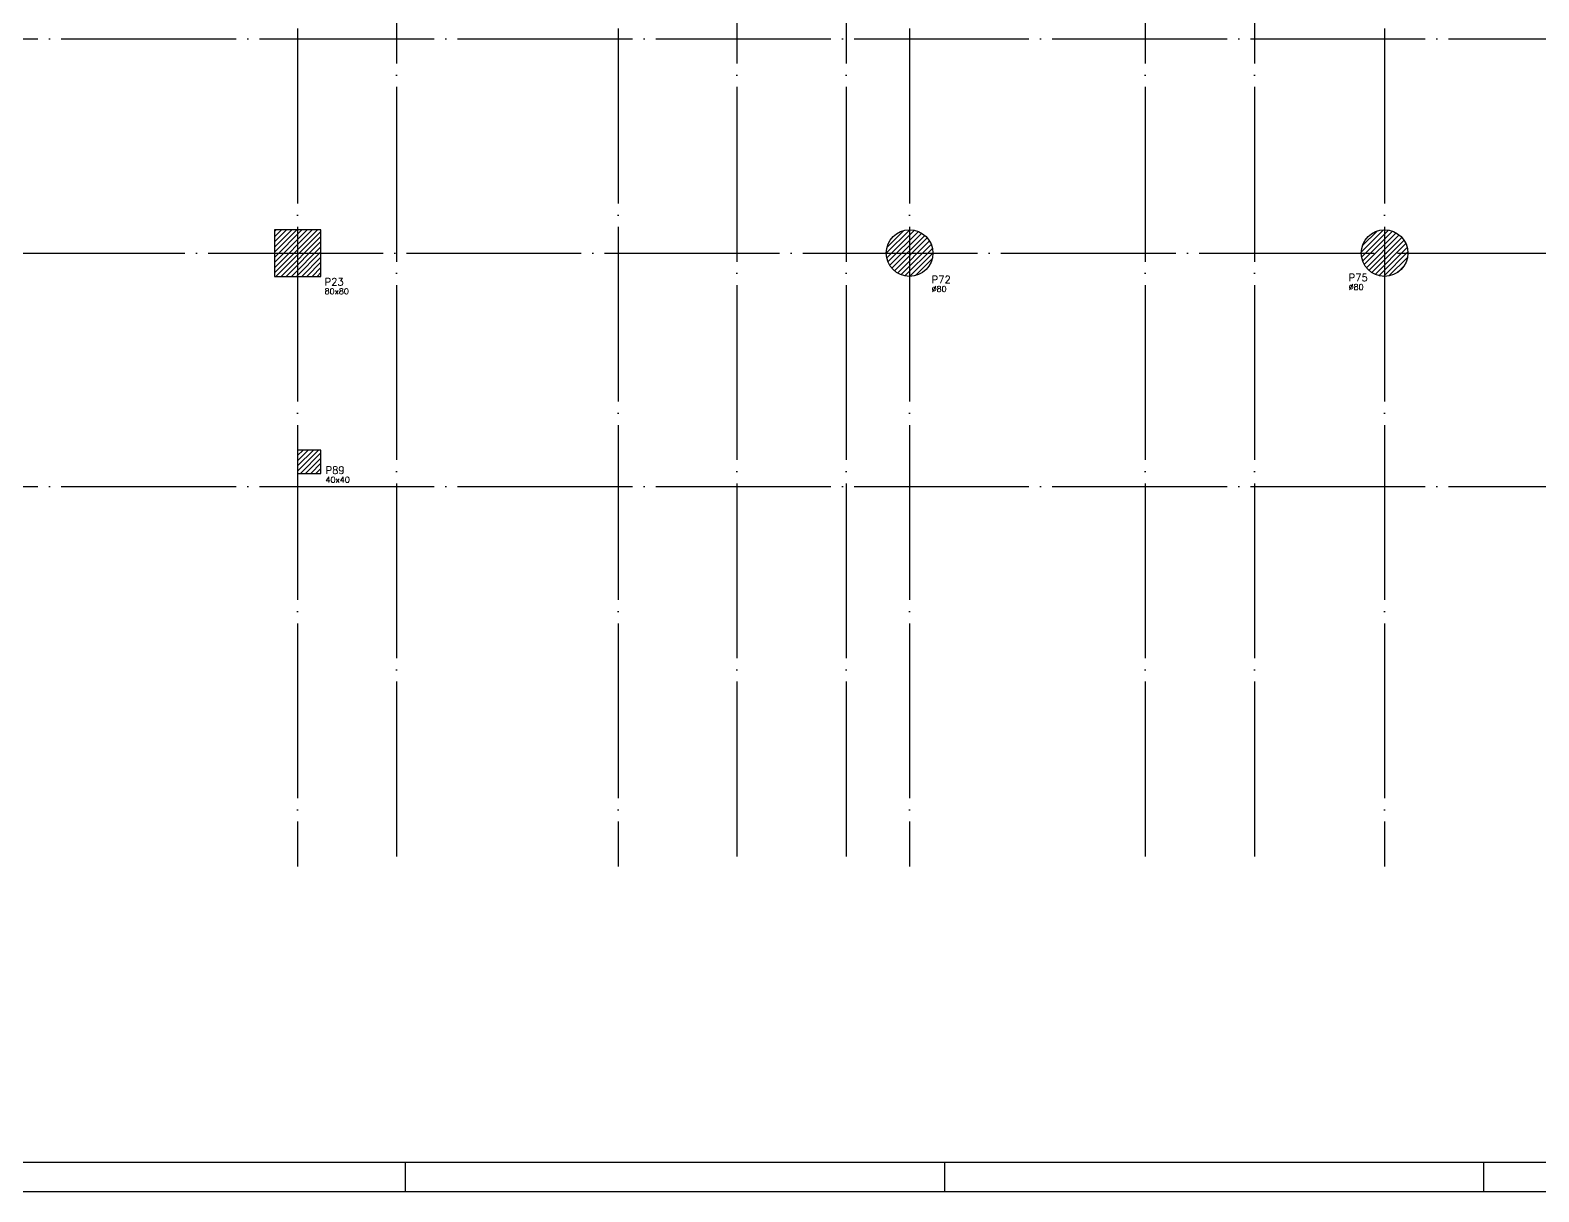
# Model space of a CAD drawing. Extents: x -4245 to 5400, y -2094 to 2406.
# Drawn here: x -1718 to 870, y -2094 to -102 of the extents above; entities that cross this region are included whole.
import ezdxf
from ezdxf.enums import TextEntityAlignment as Align

# ---------------------------------------------------------------- set-up
doc = ezdxf.new("R2010")
doc.units = 0
doc.header["$LTSCALE"] = 50
doc.header["$MEASUREMENT"] = 0
doc.linetypes.add('EIXO', pattern=[6.8, 6, -0.4, 0, -0.4])
for name, color, linetype in [('F-EIXO', 12, 'EIXO'), ('F-MARGEM', 1, 'CONTINUOUS'), ('F-PILARES-DIM', 172, 'CONTINUOUS'), ('F-PILARES-HACH', 174, 'CONTINUOUS'), ('F-PILARES-NOME', 170, 'CONTINUOUS'), ('F-PILARES-S', 170, 'CONTINUOUS'), ('F-TEXTO', 6, 'CONTINUOUS')]:
    doc.layers.add(name, color=color, linetype=linetype)
doc.styles.add('MCP', font='simplex.shx')
doc.styles.add('ROMANS', font='simplex.shx')
pattern_1 = [(45, (0, 10000), (-4.4194174, 4.4194174), [])]

# ---------------------------------------------------------------- blocks, each defined once
blk = doc.blocks.new('*U10')
at = {"layer": 'F-EIXO'}
blk.add_line((0, 0), (7397, 0), dxfattribs=at)
at = {"layer": 'F-TEXTO', "style": 'ROMANS'}
blk.add_attdef('EIXO', text='', height=17.5, dxfattribs=at).set_placement((-28.2072, 0), align=Align.MIDDLE_CENTER)
blk = doc.blocks.new('*U16')
at = {"layer": 'F-EIXO'}
blk.add_line((0, 0), (7484.954, 0), dxfattribs=at)
at = {"layer": 'F-TEXTO', "style": 'ROMANS'}
blk.add_attdef('EIXO', text='', height=17.5, dxfattribs=at).set_placement((-28.2072, 0), align=Align.MIDDLE_CENTER)
blk = doc.blocks.new('*U17')
at = {"layer": 'F-EIXO'}
blk.add_line((0, 0), (0, -3477.9), dxfattribs=at)
at = {"layer": 'F-EIXO', "color": 2, "linetype": 'Continuous'}
blk.add_circle((0, 28.2), 28.2, dxfattribs=at)
at = {"layer": 'F-TEXTO', "style": 'ROMANS'}
blk.add_attdef('EIXO', text='', height=17.5, rotation=360, dxfattribs=at).set_placement((0, 28.2), align=Align.MIDDLE_CENTER)
blk = doc.blocks.new('*U12')
at = {"layer": 'F-EIXO'}
blk.add_line((0, 0), (0, -3377.9), dxfattribs=at)
at = {"layer": 'F-EIXO', "color": 2, "linetype": 'Continuous'}
blk.add_circle((0, 28.2), 28.2, dxfattribs=at)
at = {"layer": 'F-TEXTO', "style": 'ROMANS'}
blk.add_attdef('EIXO', text='', height=17.5, rotation=360, dxfattribs=at).set_placement((0, 28.2), align=Align.MIDDLE_CENTER)
blk = doc.blocks.new('*U13')
at = {"layer": 'F-EIXO'}
blk.add_line((0, 0), (0, -3477.9), dxfattribs=at)
at = {"layer": 'F-EIXO', "color": 2, "linetype": 'Continuous'}
blk.add_circle((0, 28.2), 28.2, dxfattribs=at)
at = {"layer": 'F-TEXTO', "style": 'ROMANS'}
blk.add_attdef('EIXO', text='', height=17.5, rotation=360, dxfattribs=at).set_placement((0, 28.2), align=Align.MIDDLE_CENTER)
blk = doc.blocks.new('*U9')
at = {"layer": 'F-EIXO'}
blk.add_line((0, 0), (0, -3477.9), dxfattribs=at)
at = {"layer": 'F-EIXO', "color": 2, "linetype": 'Continuous'}
blk.add_circle((0, 28.2), 28.2, dxfattribs=at)
at = {"layer": 'F-TEXTO', "style": 'ROMANS'}
blk.add_attdef('EIXO', text='', height=17.5, rotation=360, dxfattribs=at).set_placement((0, 28.2), align=Align.MIDDLE_CENTER)
blk = doc.blocks.new('A0-4L_900')
at = {"layer": 'F-MARGEM', "color": 2}
for p, q in [((63.4, 1), (63.4, 0)), ((81.9, 1), (81.9, 0)), ((100.4, 1), (100.4, 0))]:
    blk.add_line(p, q, dxfattribs=at)
blk.add_lwpolyline([(0, 0), (0, 90), (192.9, 90), (192.9, 0)], close=True, dxfattribs=at)
at = {"layer": 'F-MARGEM', "color": 7}
blk.add_lwpolyline([(2.5, 89), (191.9, 89), (191.9, 1), (2.5, 1)], close=True, dxfattribs=at)

msp = doc.modelspace()

# ---------------------------------------------------------------- hatches: boundary and pattern name
at = {"layer": 'F-PILARES-HACH', "linetype": 'Continuous'}
h = msp.add_hatch(dxfattribs=at)
h.set_pattern_fill('ANSI31', color=256, scale=50, style=0)
h.set_pattern_definition(pattern_1)
h.paths.add_polyline_path([(-1299.5, -524.5), (-1219.5, -524.5), (-1219.5, -444.5), (-1299.5, -444.5)], flags=16)
h = msp.add_hatch(dxfattribs=at)
h.set_pattern_fill('ANSI31', color=256, scale=50)
h.set_pattern_definition(pattern_1)
edge = h.paths.add_edge_path()
edge.add_arc((-209.5, -484.5), 40, 0, 360)
h = msp.add_hatch(dxfattribs=at)
h.set_pattern_fill('ANSI31', color=256, scale=50)
h.set_pattern_definition(pattern_1)
edge = h.paths.add_edge_path()
edge.add_arc((605.5, -484.5), 40, 0, 360)
h = msp.add_hatch(dxfattribs=at)
h.set_pattern_fill('ANSI31', color=256, scale=50, style=0)
h.set_pattern_definition(pattern_1)
h.paths.add_polyline_path([(-1259.5, -862.5), (-1219.5, -862.5), (-1219.5, -822.5), (-1259.5, -822.5)], flags=16)

# ---------------------------------------------------------------- linework, layer by layer
at = {"layer": 'F-PILARES-S', "linetype": 'Continuous'}
for points in [[(-1299.5, -524.5), (-1219.5, -524.5), (-1219.5, -444.5), (-1299.5, -444.5), (-1299.5, -524.5)], [(-1259.5, -862.5), (-1219.5, -862.5), (-1219.5, -822.5), (-1259.5, -822.5), (-1259.5, -862.5)]]:
    msp.add_lwpolyline(points, dxfattribs=at)
for centre in [(-209.5, -484.5), (605.5, -484.5)]:
    msp.add_circle(centre, 40, dxfattribs=at)

# ---------------------------------------------------------------- block references
at = {"layer": 'F-EIXO', "linetype": 'Continuous'}
for name, p, values in [('*U9', (-1259.5, 1941.357), {'EIXO': '3'}), ('*U17', (-709.5, 1941.357), {'EIXO': 'Y1'}), ('*U13', (-209.5, 1941.357), {'EIXO': '4'}), ('*U13', (605.5, 1941.357), {'EIXO': '5'}), ('*U12', (-1090, 1841.357), {'EIXO': 'T1'}), ('*U12', (-506, 1841.357), {'EIXO': "T2'"}), ('*U12', (-318.5, 1841.357), {'EIXO': 'T2'}), ('*U12', (195, 1841.357), {'EIXO': "T3'"}), ('*U12', (382.5, 1841.357), {'EIXO': 'T3'})]:
    msp.add_blockref(name, p, dxfattribs=at).add_auto_attribs(values)
for name, p in [('*U10', (-3705.761, -117)), ('*U16', (-3793.715, -484.5)), ('*U10', (-3705.761, -885))]:
    msp.add_blockref(name, p, dxfattribs=at)
at = {"layer": 'F-MARGEM', "linetype": 'Continuous', "xscale": 50, "yscale": 50, "zscale": 50}
msp.add_blockref('A0-4L_900', (-4244.836, -2094.493), dxfattribs=at)

# ---------------------------------------------------------------- texts
at = {"layer": 'F-PILARES-DIM', "linetype": 'Continuous', "style": 'MCP'}
for s, p in [('%%c80', (-171.587, -551.156)), ('%%c80', (543.968, -547.822)), ('80x80', (-1213.25, -555.125)), ('40x40', (-1211.68, -878.209))]:
    msp.add_text(s, height=10, dxfattribs=at).set_placement(p)
at = {"layer": 'F-PILARES-NOME', "linetype": 'Continuous', "style": 'MCP'}
for s, p in [('P23', (-1213.25, -540.125)), ('P72', (-171.587, -536.156)), ('P75', (543.968, -532.822)), ('P89', (-1211.68, -863.209))]:
    msp.add_text(s, height=12.5, dxfattribs=at).set_placement(p)

doc.saveas('drawing.dxf')
